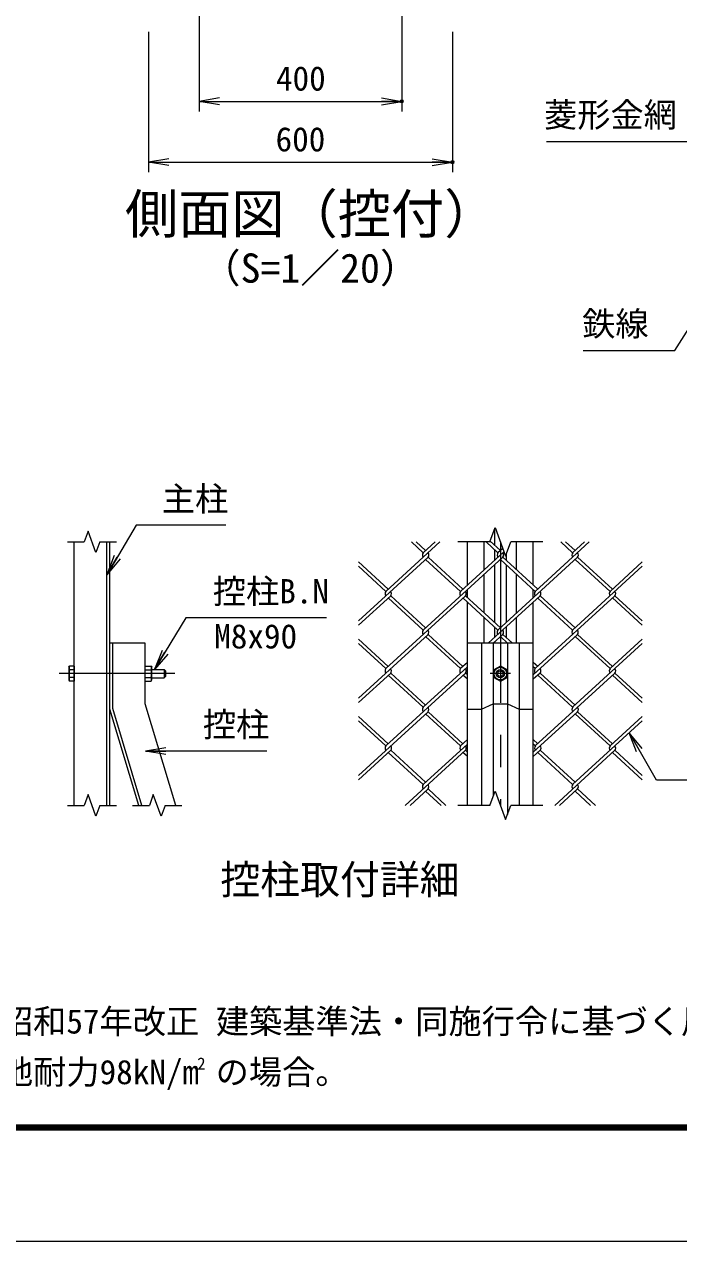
# Model space of a CAD drawing. Units: millimetres at full size. Extents: x -4200 to 4200, y -2970 to 2970.
# Drawn here: x 372 to 1663, y -2970 to -567 of the extents above; entities that cross this region are included whole.
import ezdxf
from ezdxf.enums import TextEntityAlignment as Align

# ---------------------------------------------------------------- set-up
doc = ezdxf.new("R2010")
doc.units = ezdxf.units.MM
doc.header["$LTSCALE"] = 10
doc.header["$PDMODE"] = 32
doc.header["$PDSIZE"] = 5
doc.linetypes.add('USER1', pattern=[50.8, 31.75, -6.35, 6.35, -6.35])
for name, color, linetype, lineweight in [('0-0_D-STR1', 1, 'Continuous', 18), ('0-1_D-BMK', 2, 'USER1', 13), ('0-2_D-STR-DIM', 7, 'Continuous', 13), ('0-3_D-STR3', 3, 'Continuous', 13), ('0-7_D-STR-TXT', 7, 'Continuous', 13), ('0-8_0', 7, 'Continuous', 18), ('0-B_D-STR2', 7, 'Continuous', 13), ('0-C_D-TTL', 7, 'Continuous', 18)]:
    doc.layers.add(name, color=color, linetype=linetype, lineweight=lineweight)
doc.layers.add('0-9_Defpoints', color=7, linetype='Continuous')
doc.layers.add('0-A_D-TTL-TXT', color=7, linetype='Continuous')
doc.styles.add('ＭＳ ゴシック', font='')
doc.styles.get('ＭＳ ゴシック').set_extended_font_data('MS Gothic')

# ---------------------------------------------------------------- blocks, each defined once
blk = doc.blocks.new('_Open')
at = {"layer": '0-8_0'}
blk.add_line((-10, 1.667), (0, 0), dxfattribs=at)
blk.add_lwpolyline([(-10, -1.667), (0, 0), (-10, 0)], dxfattribs=at)

msp = doc.modelspace()

# ---------------------------------------------------------------- linework, layer by layer
at = {"layer": '0-0_D-STR1'}
for p, q in [((1299.47, -1564.63), (1299.47, -1595.15)), ((470.26, -2108.81), (470.26, -1588.81)), ((534.26, -2108.81), (534.26, -1588.81)), ((540.26, -2108.81), (540.26, -1588.81)), ((1246.19, -1674.13), (1246.19, -1588.81)), ((1279.19, -1643.89), (1279.19, -1588.81)), ((1299.47, -1603.83), (1299.47, -1625.31)), ((1343.19, -1643.89), (1343.19, -1588.81)), ((1376.19, -1674.13), (1376.19, -1588.81)), ((1322.91, -1612.99), (1322.91, -1625.31)), ((1279.19, -1729.05), (1279.19, -1652.58)), ((1299.47, -1633.99), (1299.47, -1747.63)), ((1322.91, -1633.99), (1322.91, -1747.63)), ((1343.19, -1729.05), (1343.19, -1652.58)), ((1246.19, -1698.81), (1246.19, -1682.81)), ((1376.19, -1698.81), (1376.19, -1682.81)), ((1246.19, -2108.81), (1246.19, -1707.49)), ((1376.19, -2108.81), (1376.19, -1707.49)), ((1279.19, -1788.81), (1279.19, -1737.73)), ((1343.19, -1788.81), (1343.19, -1737.73)), ((1299.47, -1756.31), (1299.47, -1777.79)), ((1322.91, -1756.31), (1322.91, -1777.79)), ((610.26, -1788.81), (540.26, -1788.81)), ((546.26, -1917.92), (546.26, -1788.81)), ((610.26, -1908.51), (610.26, -1788.81)), ((1376.19, -1788.81), (1246.19, -1788.81)), ((1274.19, -1788.81), (1274.19, -2108.81)), ((1297.19, -1788.81), (1297.19, -2090.89)), ((1299.47, -1786.47), (1299.47, -1788.81)), ((1322.91, -1786.47), (1322.91, -1788.81)), ((1325.19, -1788.81), (1325.19, -2126.73)), ((1348.18, -1788.81), (1348.18, -2108.81)), ((603.67, -2108.81), (546.26, -1917.92)), ((670.5, -2108.81), (610.26, -1908.51))]:
    msp.add_line(p, q, dxfattribs=at)
for points in [[(597.41, -2108.81), (540.26, -1918.81), (540.26, -1788.81)], [(1246.19, -1918.81), (1274.19, -1918.81), (1297.19, -1908.51), (1325.19, -1908.51), (1348.18, -1918.81), (1376.19, -1918.81)]]:
    msp.add_lwpolyline(points, dxfattribs=at)
at = {"layer": '0-1_D-BMK'}
for p, q in [((1311.19, -1588.81), (1311.19, -2108.81)), ((668.95, -1848.81), (440.26, -1848.81)), ((1331.19, -1848.81), (1291.19, -1848.81))]:
    msp.add_line(p, q, dxfattribs=at)
at = {"layer": '0-2_D-STR-DIM'}
for p, q in [((1116.86, -351.84), (1116.86, -739.15)), ((716.86, -431.84), (716.86, -739.15)), ((616.86, -581.84), (616.86, -859.15)), ((1216.86, -581.84), (1216.86, -859.15)), ((716.86, -719.15), (1116.86, -719.15)), ((616.86, -839.15), (1216.86, -839.15)), ((1290.67, -1588.81), (1300.93, -1560.62)), ((1300.93, -1560.62), (1321.45, -1617)), ((497.57, -1567.66), (489.87, -1588.81)), ((512.96, -1609.95), (497.57, -1567.66)), ((456.76, -1588.81), (489.87, -1588.81)), ((520.65, -1588.81), (512.96, -1609.95)), ((520.65, -1588.81), (553.76, -1588.81)), ((1290.67, -1588.81), (1227.19, -1588.81)), ((1321.45, -1617), (1331.71, -1588.81)), ((1395.19, -1588.81), (1331.71, -1588.81)), ((497.57, -2087.66), (489.87, -2108.81)), ((512.96, -2129.95), (497.57, -2087.66)), ((1290.67, -2108.81), (1300.93, -2080.62)), ((1300.93, -2080.62), (1321.45, -2137)), ((456.76, -2108.81), (489.87, -2108.81)), ((520.65, -2108.81), (512.96, -2129.95)), ((520.65, -2108.81), (553.76, -2108.81)), ((585.45, -2108.81), (618.56, -2108.81)), ((649.35, -2108.81), (682.45, -2108.81)), ((1290.67, -2108.81), (1227.19, -2108.81)), ((1321.45, -2137), (1331.71, -2108.81)), ((1395.19, -2108.81), (1331.71, -2108.81))]:
    msp.add_line(p, q, dxfattribs=at)
msp.add_lwpolyline([(649.35, -2108.81), (641.65, -2129.95), (626.26, -2087.66), (618.56, -2108.81)], dxfattribs=at)
at = {"layer": '0-3_D-STR3'}
for p, q in [((459.66, -1836.21), (461.06, -1833.8)), ((459.66, -1836.21), (459.66, -1861.41)), ((470.26, -1833.8), (461.06, -1833.8)), ((470.26, -1841.3), (461.06, -1841.3)), ((470.26, -1833.8), (470.26, -1863.82)), ((610.26, -1833.8), (621.81, -1833.8)), ((610.26, -1863.82), (610.26, -1833.8)), ((610.26, -1841.3), (621.81, -1841.3)), ((621.81, -1833.8), (623.26, -1836.31)), ((623.26, -1861.31), (623.26, -1836.31)), ((623.26, -1840.81), (647.86, -1840.81)), ((647.86, -1840.81), (650.26, -1843.21)), ((647.86, -1840.81), (647.86, -1856.81)), ((650.26, -1843.21), (650.26, -1854.41)), ((459.66, -1861.41), (461.06, -1863.82)), ((470.26, -1856.31), (461.06, -1856.31)), ((470.26, -1863.82), (461.06, -1863.82)), ((610.26, -1856.31), (621.81, -1856.31)), ((610.26, -1863.82), (621.81, -1863.82)), ((621.81, -1863.82), (623.26, -1861.31)), ((623.26, -1856.81), (647.86, -1856.81)), ((647.86, -1856.81), (650.26, -1854.41))]:
    msp.add_line(p, q, dxfattribs=at)
msp.add_lwpolyline([(1324.19, -1841.3), (1311.19, -1833.8), (1298.19, -1841.3), (1298.19, -1856.31), (1311.19, -1863.82), (1324.19, -1856.31)], close=True, dxfattribs=at)
for radius in [12.5, 8, 5.6]:
    msp.add_circle((1311.19, -1848.81), radius, dxfattribs=at)
for centre, radius, start, end in [((484.73, -1848.81), 24.84, 162.4121, 197.5879), ((466.54, -1837.55), 6.64, 145.61585, 214.38415), ((616.33, -1837.55), 6.64, 325.61586, 34.38414), ((598.14, -1848.81), 24.84, 342.4121, 17.5879), ((466.54, -1860.07), 6.64, 145.61585, 214.38415), ((616.33, -1860.07), 6.64, 325.61585, 34.38416)]:
    msp.add_arc(centre, radius, start, end, dxfattribs=at)
at = {"layer": '0-7_D-STR-TXT'}
msp.add_line((850.48, -2001.62), (612.67, -2001.62), dxfattribs=at)
for points in [[(1402.26, -798.42), (1707.75, -798.42), (1759.44, -889.35)], [(1474.98, -1211), (1655.86, -1211), (1724.76, -1102.71)], [(769.43, -1555.97), (592.11, -1555.97), (535.54, -1651.83)], [(967.82, -1738.66), (690.5, -1738.66), (629.39, -1839.1)], [(1924.78, -2059.17), (1619.28, -2059.17), (1566.51, -1967.13)]]:
    msp.add_lwpolyline(points, dxfattribs=at)
at = {"layer": '0-9_Defpoints'}
for p in [(1116.86, -719.15), (1216.86, -839.15)]:
    msp.add_point(p, dxfattribs=at)
at = {"layer": '0-B_D-STR2'}
for p, q in [((1191.85, -1588.81), (1085.27, -1686.47)), ((1158.99, -1610.23), (1135.61, -1588.81)), ((1163.73, -1605.89), (1145.09, -1588.81)), ((1182.61, -1588.81), (1159.11, -1610.34)), ((1318.22, -1608.13), (1232.72, -1686.47)), ((1306.45, -1610.23), (1283.07, -1588.81)), ((1311.19, -1605.89), (1291.13, -1587.52)), ((1315.85, -1601.62), (1306.45, -1610.23)), ((1486.76, -1588.81), (1380.18, -1686.47)), ((1453.91, -1610.23), (1430.52, -1588.81)), ((1458.64, -1605.89), (1440, -1588.81)), ((1477.29, -1588.81), (1453.91, -1610.23)), ((1168.47, -1618.91), (1031.19, -1744.71)), ((1090, -1682.13), (1031.19, -1628.24)), ((1315.92, -1618.91), (1158.99, -1762.71)), ((1232.72, -1686.47), (1163.73, -1623.25)), ((1237.46, -1682.13), (1168.47, -1618.91)), ((1463.38, -1618.91), (1306.45, -1762.71)), ((1380.18, -1686.47), (1311.19, -1623.25)), ((1384.91, -1682.13), (1315.92, -1618.91)), ((1527.63, -1686.47), (1458.64, -1623.25)), ((1532.37, -1682.13), (1463.38, -1618.91)), ((1591.19, -1628.24), (1527.63, -1686.47)), ((1085.27, -1686.47), (1031.19, -1636.92)), ((1591.19, -1636.92), (1453.91, -1762.71)), ((1094.74, -1695.15), (1031.19, -1753.39)), ((1242.2, -1695.15), (1085.27, -1838.95)), ((1158.99, -1762.71), (1090, -1699.49)), ((1163.73, -1758.37), (1094.74, -1695.15)), ((1306.45, -1762.71), (1237.46, -1699.49)), ((1311.19, -1758.37), (1242.2, -1695.15)), ((1389.65, -1695.15), (1287.44, -1788.81)), ((1537.11, -1695.15), (1380.18, -1838.95)), ((1453.91, -1762.71), (1385.33, -1699.87)), ((1458.64, -1758.37), (1389.65, -1695.15)), ((1591.19, -1753.39), (1532.37, -1699.49)), ((1591.19, -1744.71), (1537.11, -1695.15)), ((1168.47, -1771.39), (1031.19, -1897.19)), ((1232.72, -1838.95), (1163.73, -1775.73)), ((1237.46, -1834.61), (1168.47, -1771.39)), ((1315.92, -1771.39), (1296.92, -1788.81)), ((1325.46, -1788.81), (1311.19, -1775.73)), ((1334.93, -1788.81), (1315.92, -1771.39)), ((1463.38, -1771.39), (1376.19, -1851.29)), ((1527.63, -1838.95), (1458.64, -1775.73)), ((1532.37, -1834.61), (1463.38, -1771.39)), ((1090, -1834.61), (1031.19, -1780.71)), ((1085.27, -1838.95), (1031.19, -1789.4)), ((1591.19, -1789.4), (1453.91, -1915.19)), ((1591.19, -1780.71), (1527.63, -1838.95)), ((1094.74, -1847.63), (1031.19, -1905.87)), ((1242.2, -1847.63), (1085.27, -1991.43)), ((1163.73, -1910.85), (1094.74, -1847.63)), ((1246.19, -1835.29), (1158.99, -1915.19)), ((1246.19, -1826.61), (1232.72, -1838.95)), ((1246.19, -1851.29), (1242.2, -1847.63)), ((1384.91, -1834.61), (1376.19, -1826.61)), ((1380.18, -1838.95), (1376.19, -1835.29)), ((1389.65, -1847.63), (1376.19, -1859.97)), ((1537.11, -1847.63), (1380.18, -1991.43)), ((1458.64, -1910.85), (1389.65, -1847.63)), ((1591.19, -1897.19), (1537.11, -1847.63)), ((1158.99, -1915.19), (1090, -1851.97)), ((1246.19, -1859.97), (1237.46, -1851.97)), ((1453.91, -1915.19), (1384.91, -1851.97)), ((1591.19, -1905.87), (1532.37, -1851.97)), ((1168.47, -1923.87), (1031.19, -2049.67)), ((1090, -1987.09), (1031.19, -1933.19)), ((1085.27, -1991.43), (1031.19, -1941.87)), ((1232.72, -1991.43), (1163.73, -1928.21)), ((1237.46, -1987.09), (1168.47, -1923.87)), ((1463.38, -1923.87), (1376.19, -2003.77)), ((1591.19, -1941.87), (1453.91, -2067.67)), ((1527.63, -1991.43), (1458.64, -1928.21)), ((1532.37, -1987.09), (1463.38, -1923.87)), ((1591.19, -1933.19), (1527.63, -1991.43)), ((1246.19, -1987.77), (1158.99, -2067.67)), ((1246.19, -1979.09), (1232.72, -1991.43)), ((1384.91, -1987.09), (1376.19, -1979.09)), ((1380.18, -1991.43), (1376.19, -1987.77)), ((1094.74, -2000.11), (1031.19, -2058.35)), ((1158.99, -2067.67), (1090, -2004.45)), ((1163.73, -2063.33), (1094.74, -2000.11)), ((1242.2, -2000.11), (1123.57, -2108.81)), ((1246.19, -2012.45), (1237.46, -2004.45)), ((1246.19, -2003.77), (1242.2, -2000.11)), ((1389.65, -2000.11), (1376.19, -2012.45)), ((1453.91, -2067.67), (1384.91, -2004.45)), ((1458.64, -2063.33), (1389.65, -2000.11)), ((1537.11, -2000.11), (1418.48, -2108.81)), ((1591.19, -2058.35), (1532.37, -2004.45)), ((1591.19, -2049.67), (1537.11, -2000.11)), ((1168.47, -2076.35), (1133.05, -2108.81)), ((1194.42, -2108.81), (1163.73, -2080.69)), ((1203.89, -2108.81), (1168.47, -2076.35)), ((1463.38, -2076.35), (1427.96, -2108.81)), ((1489.33, -2108.81), (1458.64, -2080.69)), ((1498.8, -2108.81), (1463.38, -2076.35))]:
    msp.add_line(p, q, dxfattribs=at)
for centre, start, end in [((1163.84, -1614.69), 137.5, 222.5), ((1163.84, -1614.69), 317.5, 42.5), ((1311.29, -1614.69), 137.5, 222.5), ((1311.29, -1614.69), 317.5, 42.5), ((1458.75, -1614.69), 137.5, 222.5), ((1458.75, -1614.69), 317.5, 42.5), ((1090, -1690.81), 137.5, 222.5), ((1090, -1690.81), 317.5, 42.5), ((1237.46, -1690.81), 137.5, 222.5), ((1237.46, -1690.81), 317.5, 42.5), ((1384.91, -1690.81), 137.5, 222.5), ((1384.91, -1690.81), 317.5, 42.5), ((1532.48, -1690.93), 137.5, 222.5), ((1532.48, -1690.93), 317.5, 42.5), ((1163.72, -1767.06), 137.5, 222.5), ((1163.72, -1767.06), 317.5, 42.5), ((1311.17, -1767.06), 137.5, 222.5), ((1311.17, -1767.06), 317.5, 42.5), ((1458.63, -1767.06), 137.5, 222.5), ((1458.63, -1767.06), 317.5, 42.5), ((1090, -1843.29), 137.5, 222.5), ((1090, -1843.29), 317.5, 42.5), ((1237.46, -1843.29), 137.5, 222.5), ((1237.46, -1843.29), 317.5, 42.5), ((1384.91, -1843.29), 137.5, 222.5), ((1384.91, -1843.29), 317.5, 42.5), ((1532.48, -1843.41), 137.5, 222.5), ((1532.48, -1843.41), 317.5, 42.5), ((1163.72, -1919.54), 137.5, 222.5), ((1163.72, -1919.54), 317.5, 42.5), ((1458.76, -1919.64), 137.5, 222.5), ((1458.76, -1919.64), 317.5, 42.5), ((1090.12, -1995.88), 137.5, 222.5), ((1090.12, -1995.88), 317.5, 42.5), ((1237.58, -1995.88), 137.5, 222.5), ((1237.58, -1995.88), 317.5, 42.5), ((1385.03, -1995.88), 137.5, 222.5), ((1385.03, -1995.88), 317.5, 42.5), ((1532.59, -1996), 137.5, 222.5), ((1532.59, -1996), 317.5, 42.5), ((1163.72, -2072.02), 137.5, 222.5), ((1163.72, -2072.02), 317.5, 42.5), ((1458.76, -2072.12), 137.5, 222.5), ((1458.76, -2072.12), 317.5, 42.5)]:
    msp.add_arc(centre, 6.42, start, end, dxfattribs=at)
at = {"layer": '0-C_D-TTL', "color": 2}
msp.add_lwpolyline([(-4200, 2970), (4200, 2970), (4200, -2970), (-4200, -2970)], close=True, dxfattribs=at)
at = {"layer": '0-C_D-TTL'}
for points in [[(-3930, 2750), (3930, 2750), (3930, -2750), (-3930, -2750)], [(-3927.5, 2747.5), (3927.5, 2747.5), (3927.5, -2747.5), (-3927.5, -2747.5)], [(-3925, 2745), (3925, 2745), (3925, -2745), (-3925, -2745)], [(-3922.5, 2742.5), (3922.5, 2742.5), (3922.5, -2742.5), (-3922.5, -2742.5)], [(-3920, 2740), (3920, 2740), (3920, -2740), (-3920, -2740)]]:
    msp.add_lwpolyline(points, close=True, dxfattribs=at)

# ---------------------------------------------------------------- block references
at = {"layer": '0-2_D-STR-DIM', "xscale": 4, "yscale": 4, "rotation": 180}
for p in [(716.86, -719.15), (616.86, -839.15)]:
    msp.add_blockref('_Open', p, dxfattribs=at)
at = {"layer": '0-2_D-STR-DIM', "xscale": 4, "yscale": 4}
for p in [(1116.86, -719.15), (1216.86, -839.15)]:
    msp.add_blockref('_Open', p, dxfattribs=at)
at = {"layer": '0-7_D-STR-TXT', "xscale": 4, "yscale": 4}
for p, rotation in [((534.52, -1653.56), 239.45419), ((628.35, -1840.81), 238.68341), ((1565.51, -1965.4), 119.83083), ((610.67, -2001.62), 180)]:
    msp.add_blockref('_Open', p, dxfattribs=dict(at, rotation=rotation))

# ---------------------------------------------------------------- texts
at = {"layer": '0-2_D-STR-DIM', "style": 'ＭＳ ゴシック'}
for s, p in [('400', (868.36, -712.41)), ('600', (867.6, -832.41))]:
    msp.add_text(s, height=48.09, dxfattribs=at).set_placement(p, align=Align.BOTTOM_LEFT)
at = {"layer": '0-7_D-STR-TXT', "style": 'ＭＳ ゴシック'}
for s, p in [('菱形金網', (1397.43, -784.18)), ('鉄線', (1472.7, -1196.63)), ('主柱', (643.04, -1542.24)), ('控柱B.N', (743.71, -1724.68)), ('M8x90', (746.5, -1813.56)), ('控柱', (724.08, -1987.64))]:
    msp.add_text(s, height=48.09, dxfattribs=at).set_placement(p, align=Align.BOTTOM_LEFT)
at = {"layer": '0-A_D-TTL-TXT', "style": 'ＭＳ ゴシック'}
for s, height, p in [('側面図（控付）', 76.98, (570.42, -1002.85)), ('（S=1／20）', 57.7, (719.86, -1094.42)), ('控柱取付詳細', 57.7, (758.6, -2301.29)), ('（設計条件）風荷重：昭和57年改正 建築基準法・同施行令に基づく風圧力に準拠。', 48.09, (-332.45, -2573.6)), ('（基礎条件）長期許容地耐力98kN/m の場合。', 48.09, (-332.45, -2673.6)), ('2', 24.05, (713.02, -2637.79))]:
    msp.add_text(s, height=height, dxfattribs=at).set_placement(p, align=Align.BOTTOM_LEFT)

doc.saveas('drawing.dxf')
